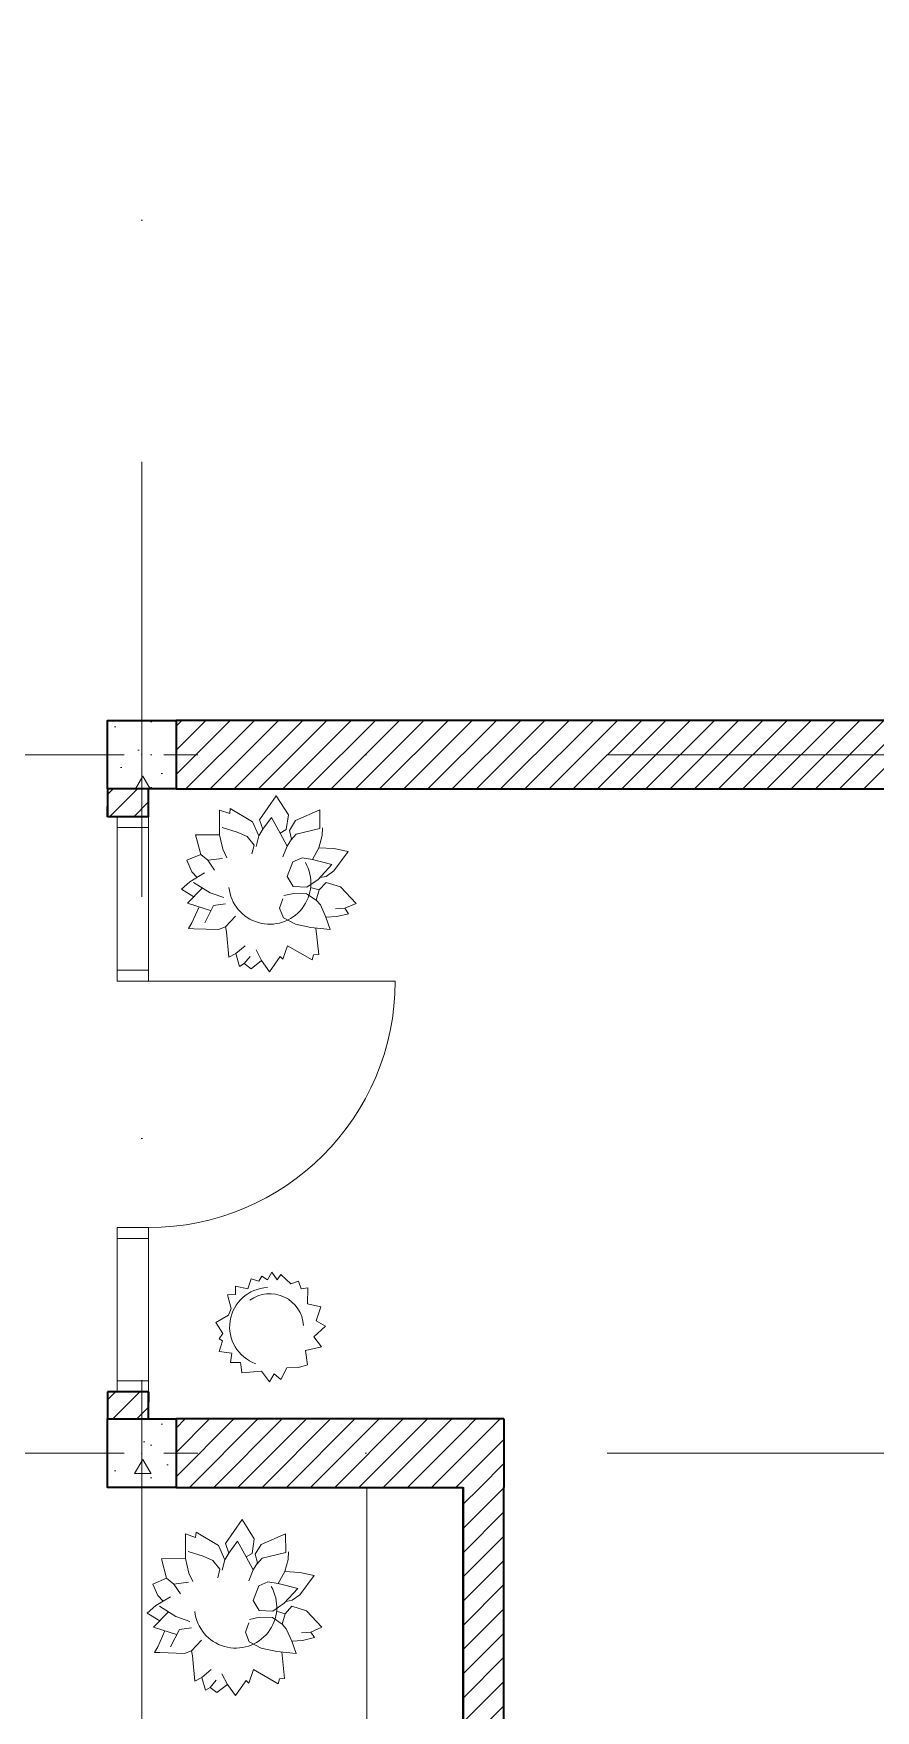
# Model space of a CAD drawing. Extents: x 19704 to 238216, y -31136 to 55916.
# Drawn here: x 213586 to 216659, y 15404 to 21525 of the extents above; entities that cross this region are included whole.
import ezdxf

# ---------------------------------------------------------------- set-up
doc = ezdxf.new("R2010")
doc.units = 0
doc.header["$LTSCALE"] = 5
doc.header["$MEASUREMENT"] = 0
doc.linetypes.add('Dot & Dashed', pattern=[670.277762, 317.5, -176.388889, 0, -176.388874])
doc.layers.add('New_MEP - Electrical', color=7, linetype='Continuous')
for name, color, linetype, lineweight, true_color in [('New_MEP - Electrical_Pen_No__4', 7, 'Continuous', 20, 0x029e21), ('New_Structural - Bearing_Pen_No__168', 7, 'Continuous', 13, 0x6a6a6a), ('New_Structural - Bearing_Pen_No__169', 7, 'Continuous', 13, 0x6a6a6a), ('New_Structural - Bearing_Pen_No__61', 7, 'Continuous', 20, 0x6a6a6a), ('New_Structural - Bearing_Pen_No__8', 7, 'Continuous', 35, 0xa80f02), ('OSKI', 7, 'Continuous', 20, 0x156a84)]:
    doc.layers.add(name, color=color, linetype=linetype, lineweight=lineweight, true_color=true_color)
doc.layers.add('New_Structural - Bearing_Pen_No__20', color=1, linetype='Continuous', lineweight=0)
doc.layers.add('New_Structural - Bearing_Pen_No__27', color=7, linetype='Continuous', lineweight=25)
pattern_1 = [(45, (117794.76, -49648.91), (-44.194174, 44.194174), [])]
pattern_2 = [(0, (741714.6, -11168.03), (0, 623.5383), [60, -300]), (0, (741894.6, -10856.27), (0, 623.5383), [60, -300]), (60, (741714.6, -11168.03), (-540, 311.76916), [60, -300]), (60, (742074.6, -11168.03), (-540, 311.76916), [60, -300]), (120, (741774.6, -11168.03), (540, 311.76916), [60, -300]), (120, (742134.6, -11168.03), (540, 311.76916), [60, -300]), (0, (741714.59, -11108.03), (0, 120.000005), [0, -120.000005, 0, -180.000007]), (45, (741774.59, -11108.03), (-84.852817, 84.852817), [0, -90.000004, 0, -150.000006])]

# ---------------------------------------------------------------- blocks, each defined once
blk = doc.blocks.new('Coffee Table 05 25[1]', base_point=(-526558.4, 27385.6))
at = {"layer": 'New_MEP - Electrical_Pen_No__4', "color": 104, "linetype": 'Continuous', "lineweight": 20, "true_color": 0x029e21, "flags": 128}
blk.add_lwpolyline([(-526558.4, 27385.6), (-526558.4, 24035.6), (-526911.4, 24035.6), (-526911.4, 27385.6)], close=True, dxfattribs=at)
blk = doc.blocks.new('Houseplant Model 25[10]', base_point=(-527390.7, 26949.2))
at = {"layer": 'New_MEP - Electrical_Pen_No__4', "color": 104, "linetype": 'Continuous', "lineweight": 20, "true_color": 0x029e21}
for p, q in [((-527427.8, 27180.5), (-527367.2, 27268.4)), ((-527367.2, 27268.4), (-527322.8, 27198.4)), ((-527573.9, 27125.7), (-527573.8, 27215.8)), ((-527573.8, 27215.8), (-527536.8, 27203.5)), ((-527536.8, 27203.5), (-527534.7, 27222.2)), ((-527534.7, 27222.2), (-527453, 27173.3)), ((-527415.9, 27145.6), (-527427.8, 27180.5)), ((-527415.9, 27145.6), (-527384, 27189)), ((-527384, 27189), (-527352.1, 27131.8)), ((-527322.8, 27198.4), (-527331, 27145)), ((-527297.1, 27177.4), (-527208.5, 27216.5)), ((-527208.5, 27216.5), (-527208.2, 27148.4)), ((-527662, 27125.2), (-527573.9, 27125.7)), ((-527642.8, 27054.2), (-527662, 27125.2)), ((-527573.9, 27125.9), (-527561.7, 27073.1)), ((-527564.2, 27151.9), (-527509.6, 27135.2)), ((-527509.6, 27135.2), (-527473.5, 27119.1)), ((-527453, 27173.3), (-527430.6, 27121.7)), ((-527430.6, 27121.7), (-527440.5, 27083.2)), ((-527430.6, 27121.7), (-527415.9, 27145.6)), ((-527331, 27145), (-527352.1, 27131.8)), ((-527352.1, 27131.8), (-527326.9, 27084.4)), ((-527319.2, 27141.8), (-527297.1, 27177.4)), ((-527311.2, 27110.1), (-527319.2, 27141.8)), ((-527294.3, 27127.8), (-527313.8, 27105.8)), ((-527208.2, 27148.4), (-527294.3, 27127.8)), ((-527199.4, 27122.8), (-527211.6, 27078.4)), ((-527198.2, 27150.6), (-527199.4, 27122.8)), ((-527561.7, 27073.1), (-527547.4, 27041.9)), ((-527473.5, 27119.1), (-527448.1, 27087.8)), ((-527448.1, 27087.8), (-527455.6, 27055.9)), ((-527326.9, 27084.4), (-527342.9, 27044.6)), ((-527326.9, 27084.4), (-527311.2, 27110.1)), ((-527211.6, 27078.4), (-527235.2, 27035.4)), ((-527211.6, 27078.4), (-527156.3, 27075.2)), ((-527104.3, 27064.4), (-527156.6, 26993.8)), ((-527156.3, 27075.2), (-527104.3, 27064.4)), ((-527692.8, 27033.1), (-527642.8, 27054.2)), ((-527692.8, 27033.1), (-527674.6, 26991)), ((-527642.8, 27054.2), (-527616.5, 27032.5)), ((-527616.5, 27032.5), (-527562.8, 27039.4)), ((-527616.5, 27032.5), (-527592.1, 26996.9)), ((-527306.4, 27026.9), (-527326.7, 26973.1)), ((-527272.9, 27041.1), (-527306.4, 27026.9)), ((-527235.2, 27035.4), (-527272.9, 27041.1)), ((-527163.8, 27017.1), (-527235.2, 27035.4)), ((-527213.8, 26962.8), (-527163.8, 27017.1)), ((-527713.4, 26927.2), (-527681.8, 26954.4)), ((-527681.8, 26954.4), (-527628.5, 26986.2)), ((-527674.6, 26991), (-527655.4, 26970.2)), ((-527669.2, 26951.9), (-527608.6, 26914.1)), ((-527326.7, 26973.1), (-527305.1, 26936.5)), ((-527305.1, 26936.5), (-527255, 26934.6)), ((-527255, 26934.6), (-527213.8, 26962.8)), ((-527210.1, 26924.1), (-527185.3, 26951.7)), ((-527185.1, 26973.7), (-527206.9, 26969.9)), ((-527185.3, 26951.7), (-527132.1, 26935.4)), ((-527156.6, 26993.8), (-527185.1, 26973.7)), ((-527713.4, 26927.2), (-527667.9, 26899.1)), ((-527690.5, 26875.9), (-527637.4, 26930.5)), ((-527690.5, 26875.9), (-527606.4, 26849)), ((-527608.6, 26914.1), (-527558.3, 26896.8)), ((-527355.2, 26857.2), (-527342.8, 26891.3)), ((-527303.2, 26911.6), (-527339.7, 26903.5)), ((-527256.3, 26910.3), (-527303.2, 26911.6)), ((-527221.1, 26886.7), (-527256.3, 26910.3)), ((-527238.3, 26932.5), (-527210.1, 26924.1)), ((-527210.1, 26924.1), (-527221.1, 26886.7)), ((-527205.9, 26869.7), (-527221.1, 26886.7)), ((-527132.1, 26935.4), (-527075.8, 26875.3)), ((-527075.8, 26875.3), (-527116.9, 26857.6)), ((-527675, 26804.3), (-527648.7, 26862.5)), ((-527628.3, 26803.8), (-527595.7, 26867.4)), ((-527595.7, 26867.4), (-527551.9, 26873.6)), ((-527552.2, 26789.3), (-527515.9, 26828.6)), ((-527341, 26822.3), (-527355.2, 26857.2)), ((-527297.1, 26798.8), (-527341, 26822.3)), ((-527184.7, 26822.3), (-527205.9, 26869.7)), ((-527146.3, 26827.4), (-527185.8, 26824.9)), ((-527185.8, 26824.9), (-527169.7, 26779.6)), ((-527116.9, 26857.6), (-527150.7, 26855.4)), ((-527103, 26837.4), (-527146.3, 26827.4)), ((-527116.9, 26857.6), (-527103, 26837.4)), ((-527687, 26783.6), (-527675, 26804.3)), ((-527668, 26782.7), (-527687, 26783.6)), ((-527668, 26782.7), (-527577.6, 26779.3)), ((-527577.6, 26779.3), (-527552.2, 26789.3)), ((-527552.2, 26789.3), (-527548.8, 26770.9)), ((-527548.8, 26770.9), (-527539.9, 26679)), ((-527240.7, 26787.2), (-527297.1, 26798.8)), ((-527169.7, 26779.6), (-527240.7, 26787.2)), ((-527211.9, 26688.6), (-527222.8, 26785.3)), ((-527539.9, 26679), (-527514.6, 26691.9)), ((-527514.6, 26691.9), (-527479.9, 26720.6)), ((-527514.6, 26691.9), (-527501.2, 26645.2)), ((-527420.2, 26666.2), (-527440.9, 26705.6)), ((-527342.8, 26671.7), (-527325.7, 26720.8)), ((-527325.7, 26720.8), (-527235.7, 26669.3)), ((-527501.2, 26645.2), (-527483.9, 26655.8)), ((-527483.9, 26655.8), (-527461.9, 26681.6)), ((-527483.9, 26655.8), (-527459, 26636.6)), ((-527459, 26636.6), (-527420.2, 26666.2)), ((-527420.2, 26666.2), (-527391.1, 26625.8)), ((-527391.1, 26625.8), (-527352.6, 26681.5)), ((-527352.6, 26681.5), (-527342.8, 26671.7)), ((-527235.7, 26669.3), (-527230.4, 26687.1)), ((-527230.4, 26687.1), (-527211.9, 26688.6))]:
    blk.add_line(p, q, dxfattribs=at)
blk.add_arc((-527390.7, 26949.2), 150, 186.13232, 29.85737, dxfattribs=at)
blk = doc.blocks.new('Houseplant Model 25[12]', base_point=(-527266.3, 29591.8))
at = {"layer": 'New_MEP - Electrical_Pen_No__4', "color": 104, "linetype": 'Continuous', "lineweight": 20, "true_color": 0x029e21}
for p, q in [((-527303.5, 29823.1), (-527242.9, 29910.9)), ((-527242.9, 29910.9), (-527198.4, 29841)), ((-527449.5, 29768.3), (-527449.4, 29858.4)), ((-527449.4, 29858.4), (-527412.5, 29846.1)), ((-527412.5, 29846.1), (-527410.4, 29864.8)), ((-527410.4, 29864.8), (-527328.7, 29815.9)), ((-527328.7, 29815.9), (-527306.3, 29764.3)), ((-527291.5, 29788.2), (-527303.5, 29823.1)), ((-527291.5, 29788.2), (-527259.7, 29831.6)), ((-527259.7, 29831.6), (-527227.8, 29774.4)), ((-527198.4, 29841), (-527206.7, 29787.6)), ((-527194.8, 29784.4), (-527172.8, 29820)), ((-527172.8, 29820), (-527084.1, 29859.1)), ((-527084.1, 29859.1), (-527083.8, 29791)), ((-527537.7, 29767.8), (-527449.5, 29768.3)), ((-527518.5, 29696.8), (-527537.7, 29767.8)), ((-527449.5, 29768.5), (-527437.3, 29715.7)), ((-527439.9, 29794.5), (-527385.2, 29777.8)), ((-527385.2, 29777.8), (-527349.1, 29761.7)), ((-527349.1, 29761.7), (-527323.7, 29730.4)), ((-527306.3, 29764.3), (-527316.2, 29725.8)), ((-527306.3, 29764.3), (-527291.5, 29788.2)), ((-527206.7, 29787.6), (-527227.8, 29774.4)), ((-527227.8, 29774.4), (-527202.6, 29727)), ((-527202.6, 29727), (-527186.9, 29752.7)), ((-527186.9, 29752.7), (-527194.8, 29784.4)), ((-527169.9, 29770.4), (-527189.5, 29748.4)), ((-527083.8, 29791), (-527169.9, 29770.4)), ((-527075, 29765.4), (-527087.3, 29721)), ((-527073.8, 29793.2), (-527075, 29765.4)), ((-527568.4, 29675.6), (-527518.5, 29696.8)), ((-527518.5, 29696.8), (-527492.2, 29675.1)), ((-527437.3, 29715.7), (-527423.1, 29684.5)), ((-527323.7, 29730.4), (-527331.2, 29698.5)), ((-527202.6, 29727), (-527218.5, 29687.2)), ((-527087.3, 29721), (-527110.8, 29678)), ((-527087.3, 29721), (-527032, 29717.8)), ((-526979.9, 29707), (-527032.3, 29636.4)), ((-527032, 29717.8), (-526979.9, 29707)), ((-527568.4, 29675.6), (-527550.3, 29633.5)), ((-527550.3, 29633.5), (-527531, 29612.8)), ((-527492.2, 29675.1), (-527438.5, 29682)), ((-527492.2, 29675.1), (-527467.8, 29639.5)), ((-527182.1, 29669.5), (-527202.3, 29615.7)), ((-527148.6, 29683.7), (-527182.1, 29669.5)), ((-527110.8, 29678), (-527148.6, 29683.7)), ((-527039.5, 29659.7), (-527110.8, 29678)), ((-527089.4, 29605.4), (-527039.5, 29659.7)), ((-527032.3, 29636.4), (-527060.7, 29616.2)), ((-527589, 29569.8), (-527557.5, 29597)), ((-527589, 29569.8), (-527543.6, 29541.7)), ((-527566.2, 29518.5), (-527513.1, 29573.1)), ((-527557.5, 29597), (-527504.2, 29628.8)), ((-527544.9, 29594.5), (-527484.3, 29556.7)), ((-527202.3, 29615.7), (-527180.8, 29579.1)), ((-527180.8, 29579.1), (-527130.6, 29577.2)), ((-527130.6, 29577.2), (-527089.4, 29605.4)), ((-527114, 29575.1), (-527085.7, 29566.7)), ((-527085.7, 29566.7), (-527060.9, 29594.3)), ((-527060.7, 29616.2), (-527082.5, 29612.4)), ((-527060.9, 29594.3), (-527007.8, 29578)), ((-527007.8, 29578), (-526951.4, 29517.9)), ((-527566.2, 29518.5), (-527482.1, 29491.6)), ((-527503.9, 29446.4), (-527471.3, 29510)), ((-527484.3, 29556.7), (-527433.9, 29539.4)), ((-527471.3, 29510), (-527427.5, 29516.2)), ((-527230.8, 29499.8), (-527218.5, 29533.9)), ((-527178.8, 29554.2), (-527215.4, 29546.1)), ((-527131.9, 29552.9), (-527178.8, 29554.2)), ((-527096.8, 29529.3), (-527131.9, 29552.9)), ((-527085.7, 29566.7), (-527096.8, 29529.3)), ((-527081.6, 29512.3), (-527096.8, 29529.3)), ((-527060.3, 29464.9), (-527081.6, 29512.3)), ((-526951.4, 29517.9), (-526992.6, 29500.2)), ((-527562.7, 29426.2), (-527550.7, 29446.9)), ((-527550.7, 29446.9), (-527524.3, 29505.1)), ((-527427.8, 29431.8), (-527391.5, 29471.2)), ((-527216.7, 29464.9), (-527230.8, 29499.8)), ((-527172.7, 29441.4), (-527216.7, 29464.9)), ((-527022, 29470), (-527061.4, 29467.5)), ((-527061.4, 29467.5), (-527045.3, 29422.2)), ((-526992.6, 29500.2), (-527026.3, 29498)), ((-526978.6, 29480), (-527022, 29470)), ((-526992.6, 29500.2), (-526978.6, 29480)), ((-527543.6, 29425.3), (-527562.7, 29426.2)), ((-527543.6, 29425.3), (-527453.3, 29421.9)), ((-527453.3, 29421.9), (-527427.8, 29431.8)), ((-527427.8, 29431.8), (-527424.4, 29413.5)), ((-527424.4, 29413.5), (-527415.6, 29321.6)), ((-527116.4, 29429.8), (-527172.7, 29441.4)), ((-527045.3, 29422.2), (-527116.4, 29429.8)), ((-527087.6, 29331.2), (-527098.4, 29427.9)), ((-527415.6, 29321.6), (-527390.2, 29334.5)), ((-527390.2, 29334.5), (-527355.5, 29363.2)), ((-527390.2, 29334.5), (-527376.8, 29287.8)), ((-527359.6, 29298.4), (-527337.5, 29324.2)), ((-527295.9, 29308.8), (-527316.5, 29348.2)), ((-527266.7, 29268.4), (-527228.3, 29324.1)), ((-527228.3, 29324.1), (-527218.5, 29314.3)), ((-527218.5, 29314.3), (-527201.3, 29363.4)), ((-527201.3, 29363.4), (-527111.3, 29311.8)), ((-527111.3, 29311.8), (-527106.1, 29329.7)), ((-527106.1, 29329.7), (-527087.6, 29331.2)), ((-527376.8, 29287.8), (-527359.6, 29298.4)), ((-527359.6, 29298.4), (-527334.6, 29279.2)), ((-527334.6, 29279.2), (-527295.9, 29308.8)), ((-527295.9, 29308.8), (-527266.7, 29268.4))]:
    blk.add_line(p, q, dxfattribs=at)
blk.add_arc((-527266.3, 29591.8), 150, 186.13232, 29.85737, dxfattribs=at)
blk = doc.blocks.new('Houseplant Model 25[13]', base_point=(26682, -2409.1))
at = {"layer": 'New_MEP - Electrical_Pen_No__4', "color": 104, "linetype": 'Continuous', "lineweight": 20, "true_color": 0x029e21, "flags": 128}
blk.add_lwpolyline([(26575.5, -2539.8), (26575.9, -2546.9), (26580, -2576.9), (26652.2, -2571), (26680.8, -2610.2), (26698, -2581.1), (26722.2, -2601.1), (26744.3, -2558.5), (26786.8, -2557.2), (26819.9, -2548.2), (26812.5, -2495.6), (26871.4, -2481.9), (26843, -2446.2), (26885.9, -2407), (26851.6, -2387.3), (26868.2, -2336), (26819.3, -2325.1), (26820.6, -2267), (26796.7, -2270.1), (26786.6, -2242.6), (26759, -2252.3), (26721.9, -2218), (26708.5, -2237.4), (26689.9, -2209.7), (26673.9, -2237.2), (26653.1, -2224.5), (26641.7, -2242.5), (26614.4, -2234.3), (26602.2, -2270.6), (26556.7, -2260.6), (26557.3, -2291.1), (26527.8, -2291.9), (26541.2, -2342.1), (26531.6, -2367.1), (26485.6, -2393.2), (26510.1, -2433.5), (26497, -2452.8), (26509.8, -2460.6), (26497.5, -2499.1), (26543.4, -2505.3), (26538.2, -2539.4)], close=True, dxfattribs=at)
at = {"layer": 'New_MEP - Electrical_Pen_No__4', "color": 104, "linetype": 'Continuous', "lineweight": 20, "true_color": 0x029e21}
for major_axis, start_param, end_param in [((146.6, 0), 1.630223, 4.355651), ((122.7, 0), 0.039289, 2.204763)]:
    blk.add_ellipse((26682, -2409.1), major_axis=major_axis, ratio=0.982005, start_param=start_param, end_param=end_param, dxfattribs=at)

msp = doc.modelspace()

# ---------------------------------------------------------------- hatches: boundary and pattern name
at = {"layer": 'New_Structural - Bearing_Pen_No__168', "linetype": 'Continuous', "lineweight": 13, "true_color": 0x9ea0a3}
h = msp.add_hatch(dxfattribs=at)
h.set_pattern_fill('ANSI31', color=253, scale=500, style=0)
h.set_pattern_definition(pattern_1)
h.paths.add_polyline_path([(214106.2, 19017.6), (214106.2, 18767.6), (216806.2, 18767.6), (216806.2, 19017.6)])
h = msp.add_hatch(dxfattribs=at)
h.set_pattern_fill('ANSI31', color=253, scale=500, style=0)
h.set_pattern_definition(pattern_1)
h.paths.add_polyline_path([(214006.2, 18767.6), (213856.2, 18767.6), (213856.2, 18666.3), (214006.2, 18666.3)])
h = msp.add_hatch(dxfattribs=at)
h.set_pattern_fill('ANSI31', color=253, scale=500, style=0)
h.set_pattern_definition(pattern_1)
h.paths.add_polyline_path([(213856.2, 16467.6), (214006.2, 16467.6), (214006.2, 16566.3), (213856.2, 16566.3)])
h = msp.add_hatch(dxfattribs=at)
h.set_pattern_fill('ANSI31', color=253, scale=500, style=0)
h.set_pattern_definition(pattern_1)
h.paths.add_polyline_path([(214106.2, 16217.6), (215153.2, 16217.6), (215153.2, 16467.6), (214106.2, 16467.6)])
h = msp.add_hatch(dxfattribs=at)
h.set_pattern_fill('ANSI31', color=253, scale=500, style=0)
h.set_pattern_definition(pattern_1)
h.paths.add_polyline_path([(215153.2, 16217.6), (215303.2, 16217.6), (215303.2, 16467.6)])
h = msp.add_hatch(dxfattribs=at)
h.set_pattern_fill('ANSI31', color=253, scale=500, style=0)
h.set_pattern_definition(pattern_1)
h.paths.add_polyline_path([(215153.2, 16217.6), (215303.2, 16467.6), (215153.2, 16467.6)])
h = msp.add_hatch(dxfattribs=at)
h.set_pattern_fill('ANSI31', color=253, scale=500, style=0)
h.set_pattern_definition(pattern_1)
h.paths.add_polyline_path([(215153.2, 16217.6), (215153.2, 12867.6), (215303.2, 12867.6), (215303.2, 16217.6)])
at = {"layer": 'New_Structural - Bearing_Pen_No__169', "linetype": 'Continuous', "lineweight": 13, "true_color": 0x68b353}
h = msp.add_hatch(dxfattribs=at)
h.set_pattern_fill('STRUCTURAL_CONCRETE', color=85, style=0, pattern_type=2)
h.set_pattern_definition(pattern_2)
h.paths.add_polyline_path([(214106.2, 18767.6), (214106.2, 19017.6), (213856.2, 19017.6), (213856.2, 18767.6)])
h = msp.add_hatch(dxfattribs=at)
h.set_pattern_fill('STRUCTURAL_CONCRETE', color=85, style=0, pattern_type=2)
h.set_pattern_definition(pattern_2)
h.paths.add_polyline_path([(214106.2, 16217.6), (214106.2, 16467.6), (213856.2, 16467.6), (213856.2, 16217.6)])

# ---------------------------------------------------------------- linework, layer by layer
at = {"layer": 'New_Structural - Bearing_Pen_No__20', "color": 1, "linetype": 'Continuous', "lineweight": 0}
for p, q in [((213981.2, 18972.6), (213981.2, 19097.6)), ((213901.2, 18892.6), (213776.2, 18892.6)), ((214061.2, 18892.6), (214186.2, 18892.6)), ((213981.2, 18812.6), (213981.2, 18687.6)), ((213981.2, 16422.6), (213981.2, 16547.6)), ((213901.2, 16342.6), (213776.2, 16342.6)), ((214061.2, 16342.6), (214186.2, 16342.6)), ((213981.2, 16262.6), (213981.2, 16137.6))]:
    msp.add_line(p, q, dxfattribs=at)
for p in [(213981.2, 18892.6), (213981.2, 16342.6)]:
    msp.add_point(p, dxfattribs=at)
at = {"layer": 'New_Structural - Bearing_Pen_No__27', "color": 7, "linetype": 'Continuous', "lineweight": 35}
for p, q in [((213856.2, 18666.3), (213856.2, 18703.3)), ((213856.2, 18666.3), (213856.2, 18703.3)), ((213856.2, 18666.3), (213856.2, 18703.3)), ((214006.2, 18666.3), (214006.2, 18703.3)), ((214006.2, 18666.3), (214006.2, 18703.3)), ((214006.2, 18666.3), (214006.2, 18703.3)), ((213891.2, 18666.3), (213856.2, 18666.3)), ((213891.2, 18666.3), (213856.2, 18666.3)), ((213891.2, 18666.3), (213856.2, 18666.3)), ((214006.2, 18666.3), (213891.2, 18666.3)), ((214006.2, 18666.3), (213891.2, 18666.3)), ((214006.2, 18666.3), (213891.2, 18666.3)), ((213856.2, 16566.3), (213856.2, 16529.3)), ((213891.2, 16566.3), (213856.2, 16566.3)), ((213891.2, 16566.3), (213856.2, 16566.3)), ((213891.2, 16566.3), (213856.2, 16566.3)), ((213856.2, 16566.3), (213856.2, 16529.3)), ((213856.2, 16566.3), (213856.2, 16529.3)), ((214006.2, 16566.3), (213891.2, 16566.3)), ((214006.2, 16566.3), (213891.2, 16566.3)), ((214006.2, 16566.3), (213891.2, 16566.3)), ((214006.2, 16566.3), (214006.2, 16529.3)), ((214006.2, 16566.3), (214006.2, 16529.3)), ((214006.2, 16566.3), (214006.2, 16529.3))]:
    msp.add_line(p, q, dxfattribs=at)
for points in [[(216806.2, 19017.6), (214106.2, 19017.6)], [(213856.2, 18767.6), (213856.2, 18666.3)], [(214006.2, 18666.3), (214006.2, 18767.6)], [(214106.2, 18767.6), (216806.2, 18767.6)], [(213856.2, 16566.3), (213856.2, 16467.6)], [(214006.2, 16467.6), (214006.2, 16566.3)], [(215303.2, 16467.6), (214106.2, 16467.6)], [(215303.2, 16467.6), (215303.2, 16217.6)], [(214106.2, 16217.6), (215153.2, 16217.6)], [(215153.2, 16217.6), (215153.2, 12867.6)], [(215303.2, 12867.6), (215303.2, 16217.6)]]:
    msp.add_lwpolyline(points, dxfattribs=at)
at = {"layer": 'New_Structural - Bearing_Pen_No__61', "color": 251, "linetype": 'Continuous', "lineweight": 20, "true_color": 0x6a6a6a}
for p, q in [((213891.2, 18626.3), (213891.2, 18666.3)), ((213891.2, 18666.3), (214006.2, 18666.3)), ((214006.2, 18626.3), (213891.2, 18626.3)), ((214006.2, 18666.3), (214006.2, 18626.3)), ((213891.2, 18066.3), (213891.2, 18106.3)), ((213891.2, 18106.3), (214006.2, 18106.3)), ((214006.2, 18066.3), (213891.2, 18066.3)), ((214006.2, 18106.3), (214006.2, 18066.3)), ((214006.2, 18066.3), (214906.2, 18066.3)), ((213891.2, 17126.3), (213891.2, 17166.3)), ((213891.2, 17166.3), (214006.2, 17166.3)), ((214006.2, 17166.3), (214006.2, 17126.3)), ((214006.2, 17126.3), (213891.2, 17126.3)), ((213891.2, 16566.3), (213891.2, 16606.3)), ((213891.2, 16606.3), (214006.2, 16606.3)), ((214006.2, 16606.3), (214006.2, 16566.3)), ((214006.2, 16566.3), (213891.2, 16566.3))]:
    msp.add_line(p, q, dxfattribs=at)
for points in [[(214006.2, 18626.3), (214006.2, 18106.3), (213891.2, 18106.3), (213891.2, 18626.3)], [(213891.2, 16606.3), (213891.2, 17126.3), (214006.2, 17126.3), (214006.2, 16606.3)]]:
    msp.add_lwpolyline(points, close=True, dxfattribs=at)
msp.add_arc((214006.2, 18066.3), 900, 270, 0, dxfattribs=at)
at = {"layer": 'New_Structural - Bearing_Pen_No__8', "color": 14, "linetype": 'Continuous', "lineweight": 35, "true_color": 0xa80f02}
for points in [[(214106.2, 18767.6), (213856.2, 18767.6), (213856.2, 19017.6), (214106.2, 19017.6)], [(214106.2, 16217.6), (213856.2, 16217.6), (213856.2, 16467.6), (214106.2, 16467.6)]]:
    msp.add_lwpolyline(points, close=True, dxfattribs=at)
at = {"layer": 'OSKI', "linetype": 'Dot & Dashed'}
for p, q in [((213981.2, 26664.3), (213981.2, 8477)), ((223970.8, 18892.6), (206832.4, 18892.6)), ((223970.8, 16342.6), (206832.4, 16342.6))]:
    msp.add_line(p, q, dxfattribs=at)

# ---------------------------------------------------------------- block references
at = {"layer": 'New_MEP - Electrical', "color": 2, "linetype": 'Continuous', "lineweight": 20, "true_color": 0xffeb28}
for name, p in [('Houseplant Model 25[13]', (214448.3, 16804.1)), ('Coffee Table 05 25[1]', (215156.2, 16217.6)), ('Houseplant Model 25[10]', (214323.9, 15781.2))]:
    msp.add_blockref(name, p, dxfattribs=at)
at = {"layer": 'New_Structural - Bearing_Pen_No__61', "color": 251, "linetype": 'Continuous', "lineweight": 20, "true_color": 0x6a6a6a}
msp.add_blockref('Houseplant Model 25[12]', (214448.3, 18423.8), dxfattribs=at)

doc.saveas('drawing.dxf')
